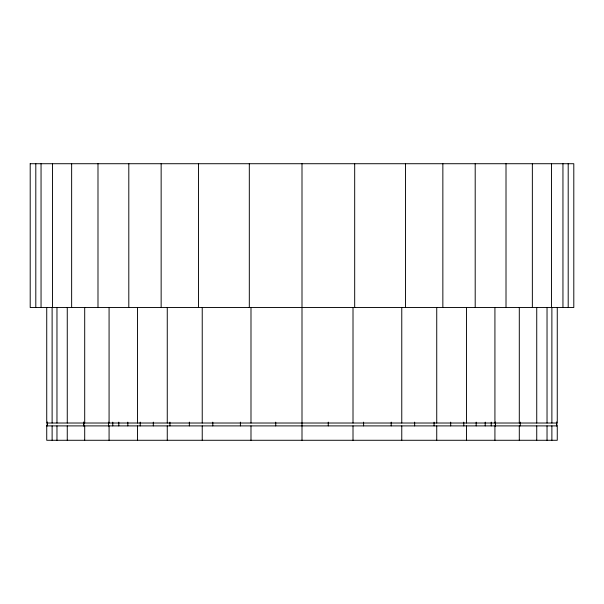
<?xml version="1.0" encoding="UTF-8"?>
<svg xmlns="http://www.w3.org/2000/svg" width="604" height="604" viewBox="0 0 604 604"><rect width="100%" height="100%" fill="white"/><g stroke="black" fill="none" stroke-linecap="round" stroke-linejoin="round"><path stroke-width="0.91" d="M35.802 307.534L35.802 163.722M41.049 307.534L41.049 163.722M52.118 440.278L52.118 425.896M52.465 307.534L52.465 163.722M56.965 440.278L56.965 425.896M67.263 440.278L67.263 425.896M71.642 307.534L71.642 163.722M84.703 440.278L84.703 425.896M97.991 307.534L97.991 163.722M109.075 440.278L109.075 425.896M128.803 307.534L128.803 163.722M137.455 440.278L137.455 425.896M161.147 307.534L161.147 163.722M167.263 440.278L167.263 425.896M198.512 307.534L198.512 163.722M202.234 440.278L202.234 425.896M249.316 307.534L249.316 163.722M250.992 440.278L250.992 425.896M568.198 163.722L568.198 307.534M562.951 163.722L562.951 307.534M557.265 307.534L557.265 423.019L46.734 423.019L46.734 307.534M551.882 307.534L551.882 423.019M551.882 425.896L551.882 440.278M551.535 163.722L551.535 307.534M547.035 307.534L547.035 423.019M547.035 425.896L547.035 440.278M536.737 307.534L536.737 423.019M536.737 425.896L536.737 440.278M532.358 163.722L532.358 307.534M520.255 422.136L520.255 425.896M519.297 307.534L519.297 423.019M519.297 425.896L519.297 440.278M506.009 163.722L506.009 307.534M494.925 307.534L494.925 423.019M494.925 425.896L494.925 440.278M491.226 422.143L491.226 425.896M485.208 422.143L485.208 425.896M476.179 422.143L476.179 425.896M475.197 163.722L475.197 307.534M466.545 307.534L466.545 423.019M466.545 425.896L466.545 440.278M463.781 422.143L463.781 425.896M450.69 422.143L450.69 425.896M442.853 163.722L442.853 307.534M436.737 307.534L436.737 423.019M436.737 425.896L436.737 440.278M434.072 422.143L434.072 425.896M414.646 422.143L414.646 425.896M405.488 163.722L405.488 307.534M401.766 307.534L401.766 423.019M401.766 425.896L401.766 440.278M391.196 422.143L391.196 425.896M363.6 422.143L363.6 425.896M354.684 163.722L354.684 307.534M353.008 307.534L353.008 423.019M353.008 425.896L353.008 440.278M328.266 422.143L328.266 425.896M302 163.722L302 440.278M275.734 422.143L275.734 425.896M250.992 307.534L250.992 423.019M240.4 422.143L240.4 425.896M212.804 422.143L212.804 425.896M202.234 307.534L202.234 423.019M189.354 422.143L189.354 425.896M169.928 422.143L169.928 425.896M167.263 307.534L167.263 423.019M153.31 422.143L153.31 425.896M140.219 422.143L140.219 425.896M137.455 307.534L137.455 423.019M127.822 422.143L127.822 425.896M118.792 422.143L118.792 425.896M112.774 422.143L112.774 425.896M109.075 307.534L109.075 423.019M108.592 422.143L108.592 425.896M84.703 307.534L84.703 423.019M67.263 307.534L67.263 423.019M56.965 307.534L56.965 423.019M52.118 307.534L52.118 423.019M30.2 163.722L30.2 307.534L573.8 307.534L573.8 163.722L30.2 163.722M46.734 425.896L46.734 440.278L557.265 440.278L557.265 425.896L46.734 425.896M83.745 422.136L83.745 425.896L83.745 422.158M495.408 422.158L495.408 425.896L495.408 422.143M47.376 422.136L47.225 425.896L47.399 422.136M556.775 425.896L556.601 422.136L556.775 425.896"/></g></svg>
